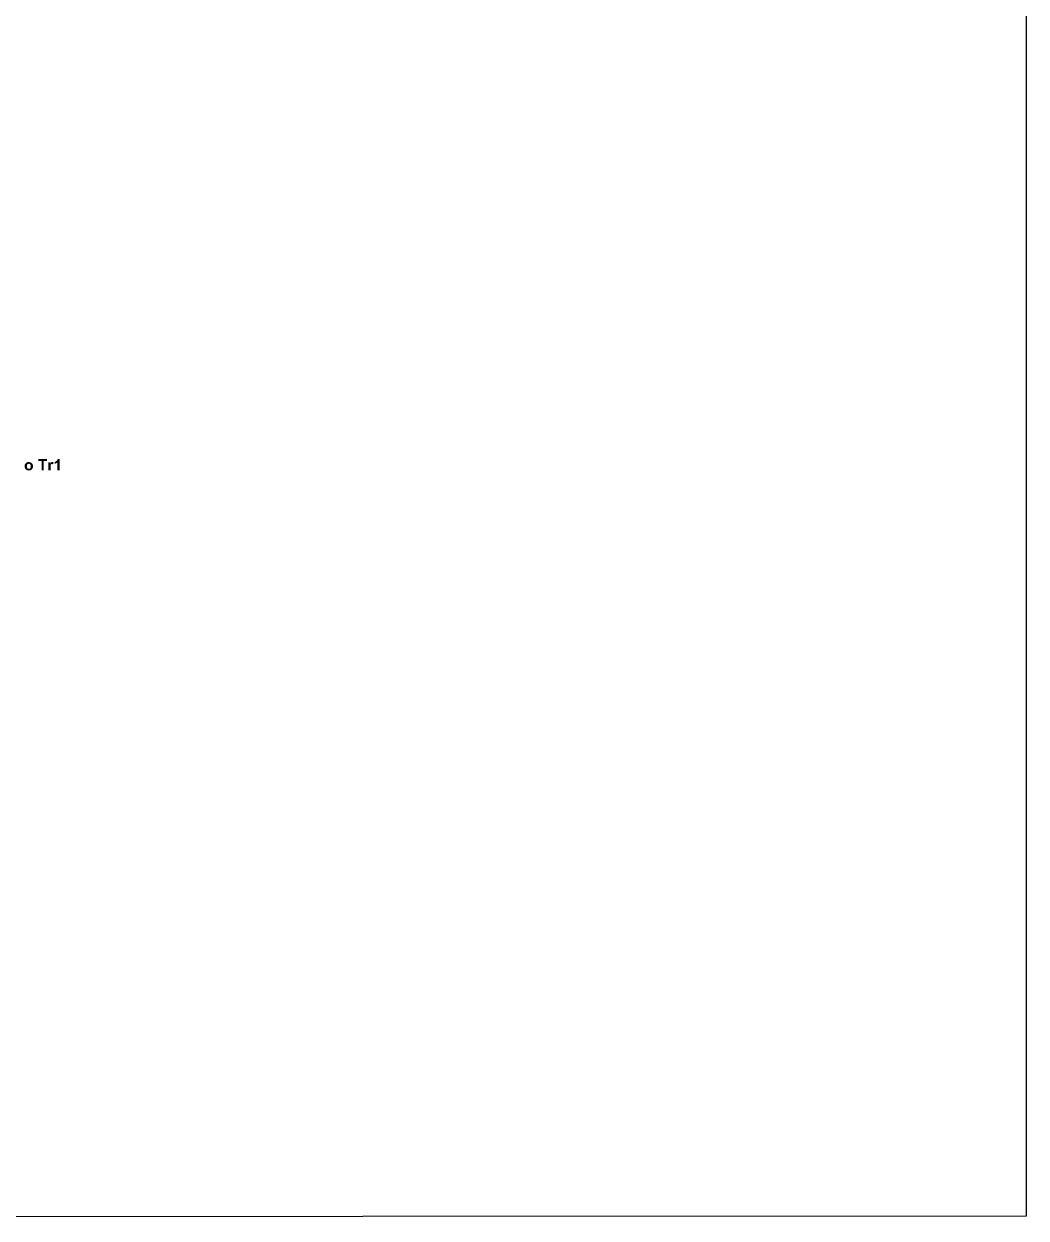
# Model space of a CAD drawing. Header units: millimetres. Extents: x 0.3 to 47.5, y 0.1 to 28.
# Drawn here: x 35.59 to 47.49, y 0.12 to 14.29 of the extents above; entities that cross this region are included whole.
import ezdxf

# ---------------------------------------------------------------- set-up
doc = ezdxf.new("R2010")
doc.units = ezdxf.units.MM
doc.layers.add('PDF _Geometria', color=7, linetype='Continuous')
doc.layers.add('PDF _Riempimenti solidi', color=7, linetype='Continuous')

msp = doc.modelspace()

# ---------------------------------------------------------------- hatches: boundary and pattern name
at = {"layer": 'PDF _Riempimenti solidi', "transparency": 33554559}
for points in [[(35.651, 9.09), (35.642, 9.09), (35.636, 9.088), (35.632, 9.087), (35.629, 9.086), (35.626, 9.084), (35.623, 9.082), (35.619, 9.08), (35.617, 9.077), (35.614, 9.075), (35.612, 9.072), (35.61, 9.069), (35.607, 9.066), (35.606, 9.062), (35.605, 9.059), (35.603, 9.056), (35.603, 9.052), (35.603, 9.048), (35.602, 9.045), (35.602, 9.033), (35.603, 9.03), (35.603, 9.026), (35.605, 9.019), (35.607, 9.016), (35.607, 9.013), (35.608, 9.012), (35.61, 9.01), (35.652, 9.01), (35.65, 9.01), (35.643, 9.012), (35.64, 9.013), (35.638, 9.015), (35.634, 9.017), (35.633, 9.019), (35.632, 9.022), (35.63, 9.025), (35.628, 9.032), (35.628, 9.036), (35.628, 9.042), (35.628, 9.046), (35.628, 9.05), (35.63, 9.053), (35.631, 9.057), (35.634, 9.062), (35.635, 9.062), (35.638, 9.065), (35.641, 9.067), (35.644, 9.068), (35.648, 9.069), (35.652, 9.069), (35.692, 9.071), (35.689, 9.073), (35.687, 9.076), (35.682, 9.081), (35.679, 9.082), (35.676, 9.084), (35.672, 9.086), (35.669, 9.087), (35.666, 9.088), (35.659, 9.09), (35.655, 9.09)], [(35.868, 9.125), (35.763, 9.125), (35.763, 9.102), (35.802, 9.102), (35.802, 8.992), (35.828, 8.992), (35.828, 9.102), (35.868, 9.102)], [(35.908, 9.088), (35.884, 9.088), (35.884, 8.992), (35.909, 8.992), (35.909, 9.031), (35.91, 9.035), (35.91, 9.047), (35.911, 9.049), (35.911, 9.052), (35.912, 9.053), (35.912, 9.056), (35.913, 9.059), (35.915, 9.062), (35.917, 9.064), (35.919, 9.066), (35.922, 9.067), (35.927, 9.067), (35.908, 9.074)], [(35.929, 9.09), (35.925, 9.09), (35.922, 9.089), (35.918, 9.087), (35.917, 9.086), (35.915, 9.084), (35.912, 9.082), (35.91, 9.078), (35.908, 9.074), (35.927, 9.067), (35.928, 9.067), (35.932, 9.067), (35.938, 9.063), (35.947, 9.085), (35.943, 9.087), (35.94, 9.088), (35.937, 9.089), (35.933, 9.09)], [(36.017, 9.125), (35.996, 9.125), (35.995, 9.124), (35.994, 9.121), (35.992, 9.117), (35.99, 9.115), (35.988, 9.112), (35.986, 9.109), (35.982, 9.107), (35.98, 9.104), (35.973, 9.099), (35.97, 9.097), (35.968, 9.096), (35.964, 9.094), (35.961, 9.092), (35.958, 9.092), (35.991, 9.087), (35.991, 8.992), (36.017, 8.992)], [(35.958, 9.092), (35.958, 9.068), (35.96, 9.069), (35.963, 9.07), (35.973, 9.075), (35.977, 9.077), (35.979, 9.079), (35.982, 9.081), (35.986, 9.083), (35.988, 9.085), (35.991, 9.087)], [(35.692, 9.071), (35.652, 9.069), (35.656, 9.069), (35.659, 9.068), (35.662, 9.067), (35.666, 9.064), (35.669, 9.061), (35.671, 9.058), (35.672, 9.055), (35.673, 9.052), (35.674, 9.048), (35.675, 9.044), (35.675, 9.037), (35.674, 9.033), (35.674, 9.03), (35.672, 9.027), (35.672, 9.023), (35.67, 9.02), (35.668, 9.017), (35.667, 9.017), (35.665, 9.015), (35.662, 9.012), (35.655, 9.011), (35.652, 9.01), (35.61, 9.01), (35.612, 9.007), (35.614, 9.004), (35.617, 9.002), (35.62, 8.999), (35.623, 8.997), (35.626, 8.996), (35.627, 8.995), (35.63, 8.993), (35.633, 8.992), (35.637, 8.992), (35.641, 8.991), (35.644, 8.99), (35.648, 8.99), (35.652, 8.989), (35.655, 8.99), (35.658, 8.99), (35.662, 8.991), (35.669, 8.992), (35.672, 8.993), (35.676, 8.995), (35.678, 8.997), (35.682, 8.999), (35.687, 9.004), (35.689, 9.007), (35.692, 9.009), (35.693, 9.012), (35.695, 9.015), (35.697, 9.018), (35.698, 9.022), (35.699, 9.025), (35.7, 9.029), (35.701, 9.032), (35.701, 9.047), (35.7, 9.051), (35.699, 9.055), (35.698, 9.058), (35.697, 9.062), (35.696, 9.065), (35.693, 9.067)]]:
    msp.add_hatch(color=256, dxfattribs=at).paths.add_polyline_path(points)

# ---------------------------------------------------------------- linework, layer by layer
at = {"layer": 'PDF _Geometria', "lineweight": 25}
msp.add_lwpolyline([(0.252, 27.968), (47.486, 27.968), (47.485, 0.137), (0.252, 0.116)], close=True, dxfattribs=at)

doc.saveas('drawing.dxf')
